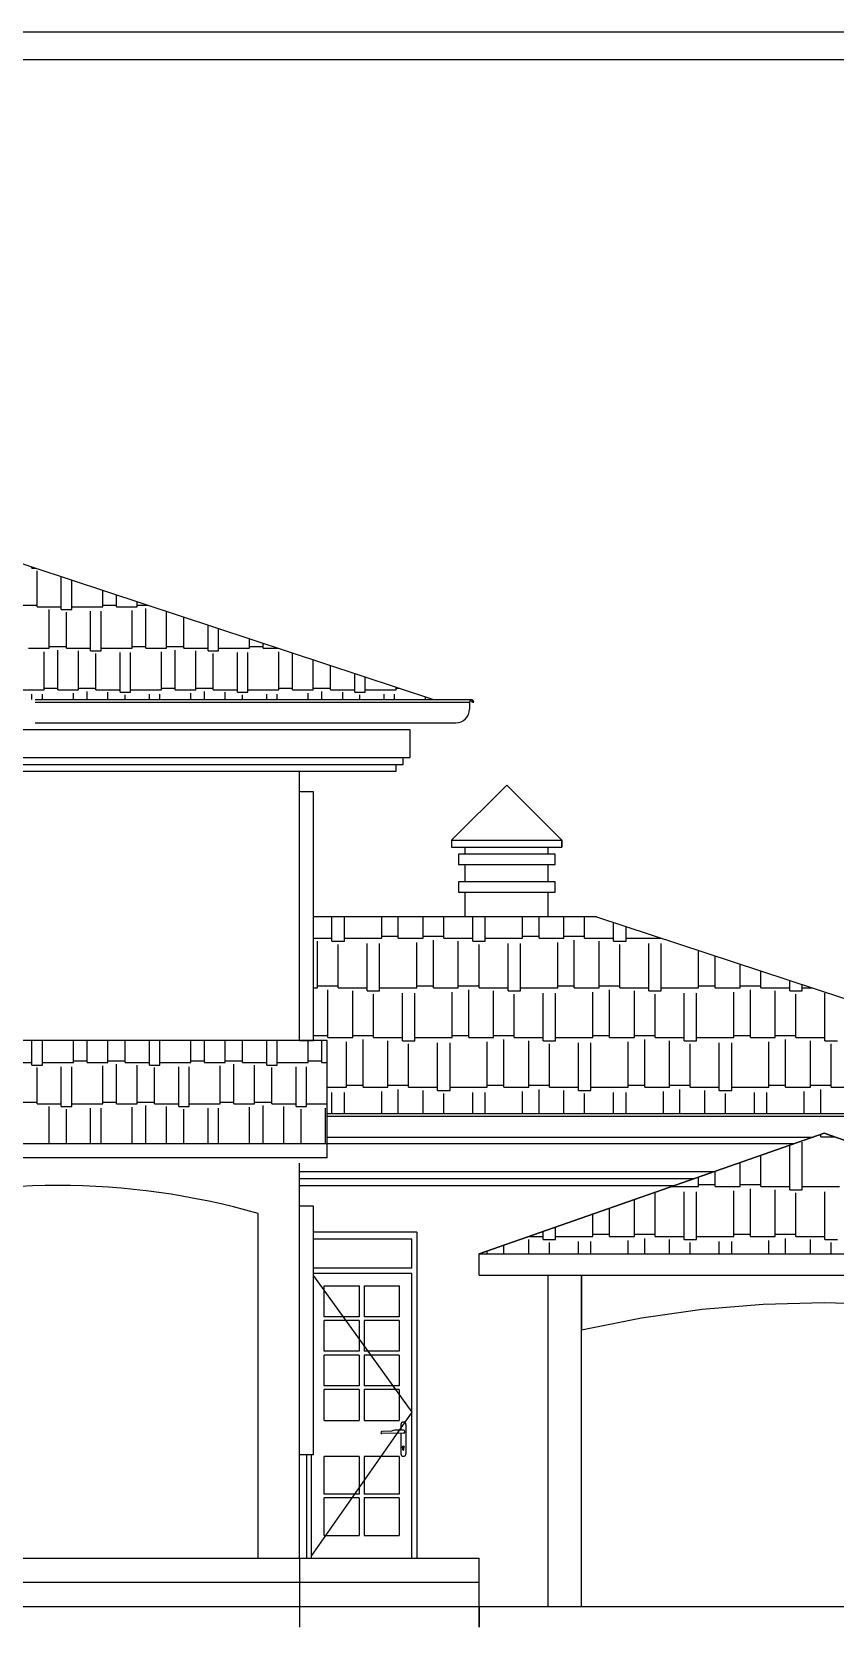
# Model space of a CAD drawing. Extents: x 3907.4 to 3911.57, y -3054.42 to -3053.7.
# Drawn here: x 3910.1245 to 3910.2409, y -3053.9306 to -3053.6995 of the extents above; entities that cross this region are included whole.
import ezdxf

# ---------------------------------------------------------------- set-up
doc = ezdxf.new("R2010")
doc.units = 0
doc.header["$LTSCALE"] = 2
doc.header["$MEASUREMENT"] = 0
doc.linetypes.add('ACAD_ISO07W100', pattern=[3.5, 0.5, -3])
for name, color, linetype in [('DOĞRAMA', 2, 'CONTINUOUS'), ('DUVAR', 7, 'CONTINUOUS'), ('KİREMİT', 9, 'CONTINUOUS'), ('TEXT', 11, 'CONTINUOUS')]:
    doc.layers.add(name, color=color, linetype=linetype)
doc.layers.add('Standard', color=7, linetype='CONTINUOUS', lineweight=25)

msp = doc.modelspace()

# ---------------------------------------------------------------- linework, layer by layer
at = {"layer": 'DOĞRAMA'}
for p, q in [((3910.180282911389, -3053.873411044727), (3910.16528291139, -3053.873411044727)), ((3910.179548217512, -3053.874411044726), (3910.16528291139, -3053.874411044726)), ((3910.179548217512, -3053.878611044727), (3910.179548217512, -3053.874411044726)), ((3910.180282911389, -3053.873411044727), (3910.180282911389, -3053.920611044727)), ((3910.179548217512, -3053.878611044727), (3910.16528291139, -3053.878611044727)), ((3910.16528291139, -3053.879345738604), (3910.179548217512, -3053.879345738604)), ((3910.179548217512, -3053.920582473298), (3910.179548217512, -3053.879345738604)), ((3910.166854339961, -3053.885639616155), (3910.166854339961, -3053.881182473298)), ((3910.166854339961, -3053.881182473298), (3910.171915564451, -3053.881182473298)), ((3910.171915564451, -3053.881182473298), (3910.171915564451, -3053.885639616155)), ((3910.172650258328, -3053.881182473298), (3910.177711482818, -3053.881182473298)), ((3910.172650258328, -3053.881182473298), (3910.172650258328, -3053.885639616155)), ((3910.177711482818, -3053.881182473298), (3910.177711482818, -3053.885639616155)), ((3910.171915564451, -3053.885639616155), (3910.166854339961, -3053.885639616155)), ((3910.166854339961, -3053.89064777942), (3910.166854339961, -3053.886190636563)), ((3910.171915564451, -3053.886190636563), (3910.166854339961, -3053.886190636563)), ((3910.171915564451, -3053.886190636563), (3910.171915564451, -3053.89064777942)), ((3910.177711482818, -3053.885639616155), (3910.172650258328, -3053.885639616155)), ((3910.172650258328, -3053.886190636563), (3910.172650258328, -3053.89064777942)), ((3910.177711482818, -3053.886190636563), (3910.172650258328, -3053.886190636563)), ((3910.177711482818, -3053.886190636563), (3910.177711482818, -3053.89064777942)), ((3910.171915564451, -3053.89064777942), (3910.166854339961, -3053.89064777942)), ((3910.177711482818, -3053.89064777942), (3910.172650258328, -3053.89064777942)), ((3910.166854339961, -3053.895655942686), (3910.166854339961, -3053.891198799829)), ((3910.171915564451, -3053.891198799829), (3910.166854339961, -3053.891198799829)), ((3910.171915564451, -3053.891198799829), (3910.171915564451, -3053.895655942686)), ((3910.172650258328, -3053.891198799829), (3910.172650258328, -3053.895655942686)), ((3910.177711482818, -3053.891198799829), (3910.172650258328, -3053.891198799829)), ((3910.177711482818, -3053.891198799829), (3910.177711482818, -3053.895655942686)), ((3910.171915564451, -3053.895655942686), (3910.166854339961, -3053.895655942686)), ((3910.177711482818, -3053.895655942686), (3910.172650258328, -3053.895655942686)), ((3910.166854339961, -3053.900664105951), (3910.166854339961, -3053.896206963094)), ((3910.171915564451, -3053.896206963094), (3910.166854339961, -3053.896206963094)), ((3910.171915564451, -3053.896206963094), (3910.171915564451, -3053.900664105951)), ((3910.172650258328, -3053.896206963094), (3910.172650258328, -3053.900664105951)), ((3910.177711482818, -3053.896206963094), (3910.172650258328, -3053.896206963094)), ((3910.177711482818, -3053.896206963094), (3910.177711482818, -3053.900664105951)), ((3910.166854339961, -3053.900664105951), (3910.171915564451, -3053.900664105951)), ((3910.172650258328, -3053.900664105951), (3910.177711482818, -3053.900664105951)), ((3910.164282911389, -3053.905611044727), (3910.164282911389, -3053.920611044727)), ((3910.165017605267, -3053.920582473298), (3910.165017605267, -3053.905611044727)), ((3910.166854339961, -3053.911345738604), (3910.166854339961, -3053.905888595747)), ((3910.171915564451, -3053.905888595747), (3910.166854339961, -3053.905888595747)), ((3910.171915564451, -3053.905888595747), (3910.171915564451, -3053.911345738604)), ((3910.172650258328, -3053.905888595747), (3910.172650258328, -3053.911345738604)), ((3910.177711482818, -3053.905888595747), (3910.172650258328, -3053.905888595747)), ((3910.177711482818, -3053.905888595747), (3910.177711482818, -3053.911345738604)), ((3910.171915564451, -3053.911345738604), (3910.166854339961, -3053.911345738604)), ((3910.177711482818, -3053.911345738604), (3910.172650258328, -3053.911345738604)), ((3910.171915564451, -3053.911896759013), (3910.166854339961, -3053.911896759013)), ((3910.166854339961, -3053.917353901869), (3910.166854339961, -3053.911896759013)), ((3910.171915564451, -3053.911896759013), (3910.171915564451, -3053.917353901869)), ((3910.172650258328, -3053.911896759013), (3910.172650258328, -3053.917353901869)), ((3910.177711482818, -3053.911896759013), (3910.172650258328, -3053.911896759013)), ((3910.177711482818, -3053.911896759013), (3910.177711482818, -3053.917353901869)), ((3910.166854339961, -3053.917353901869), (3910.171915564451, -3053.917353901869)), ((3910.172650258328, -3053.917353901869), (3910.177711482818, -3053.917353901869))]:
    msp.add_line(p, q, dxfattribs=at)
at = {"layer": 'DOĞRAMA', "color": 9, "linetype": 'ACAD_ISO07W100'}
for p, q in [((3910.16528291139, -3053.879712732986), (3910.179548217512, -3053.899445738604)), ((3910.179548217512, -3053.899445738604), (3910.165017605267, -3053.920215126359))]:
    msp.add_line(p, q, dxfattribs=at)
at = {"layer": 'DOĞRAMA', "color": 6}
for p, q in [((3910.176587434407, -3053.902222241518), (3910.17520874657, -3053.902290592352)), ((3910.178319341307, -3053.902506673667), (3910.175222858717, -3053.902575244977)), ((3910.17703180557, -3053.902085544818), (3910.176587434407, -3053.902222241518)), ((3910.178319341307, -3053.902085544818), (3910.17703180557, -3053.902085544818)), ((3910.177949259229, -3053.901264105951), (3910.177949259229, -3053.902085544818)), ((3910.177949259229, -3053.902514869099), (3910.177949259229, -3053.905488595747)), ((3910.178683953106, -3053.901264105951), (3910.178683953106, -3053.905488595747)), ((3910.178251041062, -3053.904946959597), (3910.178251041062, -3053.904635216086)), ((3910.17836993538, -3053.904946959597), (3910.17836993538, -3053.904635216086))]:
    msp.add_line(p, q, dxfattribs=at)
for centre, radius, start, end in [((3910.175215802643, -3053.902432918665), 0.0001425011135468078, 92.838213592249, 272.838213592249), ((3910.178316606167, -3053.901264105951), 0.0003673469387755102, 0, 180), ((3910.178319341307, -3053.902296109242), 0.0002105644242558495, 270, 90), ((3910.178310488221, -3053.904548963692), 0.0001640067360821173, 291.2518289095004, 248.7481710904996), ((3910.178310488221, -3053.904548963692), 0.0001047541889536859, 304.5755162839924, 235.4244837160076), ((3910.178316606167, -3053.905488595747), 0.0003673469387755102, 180, 0), ((3910.178310488221, -3053.904946959597), 5.944715892967307e-05, 180, 0)]:
    msp.add_arc(centre, radius, start, end, dxfattribs=at)
at = {"layer": 'DUVAR', "color": 7}
for p, q in [((3910.101282911389, -3053.769338408872), (3910.182697545086, -3053.796205237992)), ((3910.206282911389, -3053.827688408872), (3910.16528291139, -3053.827688408872)), ((3910.206282911389, -3053.827688408872), (3910.292697545086, -3053.856205237992)), ((3910.16728291139, -3053.845611044726), (3910.099282911389, -3053.845611044726)), ((3910.16728291139, -3053.860611044727), (3910.16728291139, -3053.845611044726)), ((3910.16728291139, -3053.860611044727), (3910.099282911389, -3053.860611044727)), ((3910.16728291139, -3053.862611044727), (3910.16728291139, -3053.860611044727)), ((3910.16728291139, -3053.862611044727), (3910.099282911389, -3053.862611044727))]:
    msp.add_line(p, q, dxfattribs=at)
at = {"layer": 'DUVAR', "color": 4}
for p, q in [((3910.17928291139, -3053.800611044727), (3910.115845219848, -3053.800611044727)), ((3910.17928291139, -3053.804611044727), (3910.17928291139, -3053.800611044727)), ((3910.178282911389, -3053.805611044726), (3910.178282911389, -3053.804611044727)), ((3910.178282911389, -3053.804611044727), (3910.17928291139, -3053.804611044727)), ((3910.113526577521, -3053.806611044727), (3910.177282911389, -3053.806611044727)), ((3910.16328291139, -3053.845611044726), (3910.16328291139, -3053.806611044727)), ((3910.177282911389, -3053.806611044727), (3910.177282911389, -3053.805611044726)), ((3910.177282911389, -3053.805611044726), (3910.178282911389, -3053.805611044726)), ((3910.16328291139, -3053.920611044727), (3910.16328291139, -3053.863411044726)), ((3910.157282911389, -3053.920611044727), (3910.157282911389, -3053.870691868465)), ((3909.95328291139, -3053.924111044726), (3910.16328291139, -3053.924111044726))]:
    msp.add_line(p, q, dxfattribs=at)
at = {"layer": 'DUVAR', "color": 3}
for p, q in [((3910.115845219848, -3053.804611044727), (3910.178282911389, -3053.804611044727)), ((3910.114486016718, -3053.805611044726), (3910.177282911389, -3053.805611044726)), ((3910.23928291139, -3053.859051563722), (3910.189282911389, -3053.876551563721)), ((3910.189282911389, -3053.876551563721), (3910.23928291139, -3053.859051563722)), ((3910.289282911389, -3053.876551563721), (3910.23928291139, -3053.859051563722)), ((3910.23928291139, -3053.859051563722), (3910.289282911389, -3053.876551563721)), ((3910.189282911389, -3053.879611044727), (3910.189282911389, -3053.876551563721)), ((3910.189282911389, -3053.876551563721), (3910.289282911389, -3053.876551563721)), ((3910.189282911389, -3053.879611044727), (3910.289282911389, -3053.879611044727)), ((3910.16328291139, -3053.920611044727), (3910.189282911389, -3053.920611044727)), ((3910.189282911389, -3053.930611044726), (3910.189282911389, -3053.920611044727)), ((3910.16328291139, -3053.924111044726), (3910.189282911389, -3053.924111044726)), ((3910.16328291139, -3053.927611044727), (3910.189282911389, -3053.927611044727))]:
    msp.add_line(p, q, dxfattribs=at)
at = {"layer": 'DUVAR', "color": 2, "linetype": 'ByBlock'}
for p, q in [((3910.18528291139, -3053.816611044726), (3910.193282911389, -3053.808611044727)), ((3910.193282911389, -3053.808611044727), (3910.18528291139, -3053.816611044726)), ((3910.193282911389, -3053.808611044727), (3910.20128291139, -3053.816611044726)), ((3910.20128291139, -3053.816611044726), (3910.193282911389, -3053.808611044727)), ((3910.18528291139, -3053.816611044726), (3910.18528291139, -3053.817611044727)), ((3910.18528291139, -3053.816611044726), (3910.18528291139, -3053.817611044727)), ((3910.20128291139, -3053.816611044726), (3910.20128291139, -3053.817611044727)), ((3910.20128291139, -3053.817611044727), (3910.20128291139, -3053.816611044726)), ((3910.18528291139, -3053.817611044727), (3910.20128291139, -3053.817611044727)), ((3910.18728291139, -3053.818611044727), (3910.18728291139, -3053.817611044727)), ((3910.19928291139, -3053.818611044727), (3910.19928291139, -3053.817611044727)), ((3910.18728291139, -3053.822611044727), (3910.18728291139, -3053.820111044727)), ((3910.19928291139, -3053.822611044727), (3910.19928291139, -3053.820111044727)), ((3910.18728291139, -3053.827688408872), (3910.18728291139, -3053.824111044727)), ((3910.19928291139, -3053.827688408872), (3910.19928291139, -3053.824111044727))]:
    msp.add_line(p, q, dxfattribs=at)
at = {"layer": 'DUVAR', "color": 11, "linetype": 'ByBlock'}
for p, q in [((3910.234827251375, -3053.860611044727), (3910.16728291139, -3053.860611044727)), ((3910.16328291139, -3053.866611044727), (3910.217684394232, -3053.866611044727)), ((3910.19928291139, -3053.927611044727), (3910.19928291139, -3053.879611044727)), ((3910.204114911389, -3053.879611044727), (3910.204114911389, -3053.887611044726)), ((3910.204114911389, -3053.927611044727), (3910.204114911389, -3053.879611044727)), ((3910.230426847999, -3053.883861952768), (3910.221596454587, -3053.884613949617)), ((3910.23928291139, -3053.883611044727), (3910.230426847999, -3053.883861952768)), ((3910.24813897478, -3053.883861952769), (3910.23928291139, -3053.883611044727)), ((3910.212817326725, -3053.885864855552), (3910.204114911389, -3053.887611044726)), ((3910.221596454587, -3053.884613949617), (3910.212817326725, -3053.885864855552))]:
    msp.add_line(p, q, dxfattribs=at)
at = {"layer": 'DUVAR', "color": 2}
for p, q in [((3910.16328291139, -3053.864611044727), (3910.223398679947, -3053.864611044727)), ((3910.16328291139, -3053.865611044726), (3910.22054153709, -3053.865611044726))]:
    msp.add_line(p, q, dxfattribs=at)
at = {"layer": 'DUVAR', "color": 5}
for p, q in [((3909.95328291139, -3053.920611044727), (3910.16328291139, -3053.920611044727)), ((3910.16328291139, -3053.920611044727), (3910.16328291139, -3053.927611044727)), ((3909.95328291139, -3053.927611044727), (3910.16328291139, -3053.927611044727)), ((3910.16328291139, -3053.927611044727), (3910.16328291139, -3053.930611044726))]:
    msp.add_line(p, q, dxfattribs=at)
at = {"layer": 'DUVAR', "color": 11}
for q in [(3910.289282911389, -3053.927611044727), (3910.189282911389, -3053.930611044726)]:
    msp.add_line((3910.189282911389, -3053.927611044727), q, dxfattribs=at)
at = {"layer": 'DUVAR', "color": 4}
msp.add_arc((3910.128282911389, -3053.97169437806), 0.1050833333333159, 73.98008531509784, 106.0199146849022, dxfattribs=at)
at = {"layer": 'KİREMİT', "color": 6}
for p, q in [((3910.124528388502, -3053.777170062008), (3910.124528388502, -3053.777009416319)), ((3910.124528388502, -3053.777170062008), (3910.125015193621, -3053.777170062008)), ((3910.125278388502, -3053.782795062009), (3910.125278388502, -3053.777545062008)), ((3910.128778388502, -3053.783170062008), (3910.128778388502, -3053.778411916319)), ((3910.130278388502, -3053.783170062008), (3910.130278388502, -3053.778906916319)), ((3910.134778388502, -3053.782795062009), (3910.134778388502, -3053.780391916319)), ((3910.136778388502, -3053.782795062009), (3910.136778388502, -3053.781051916319)), ((3910.139778388502, -3053.782795062009), (3910.139778388502, -3053.782041916319)), ((3910.122778388502, -3053.782545062008), (3910.125278388502, -3053.782545062008)), ((3910.125278388502, -3053.782795062009), (3910.128778388502, -3053.782795062009)), ((3910.127028388502, -3053.788795062008), (3910.127028388502, -3053.783170062008)), ((3910.128778388502, -3053.783170062008), (3910.130278388502, -3053.783170062008)), ((3910.129528388502, -3053.788795062008), (3910.129528388502, -3053.783545062008)), ((3910.130278388502, -3053.782795062009), (3910.134778388502, -3053.782795062009)), ((3910.133028388502, -3053.789170062008), (3910.133028388502, -3053.783420062008)), ((3910.134528388502, -3053.789170062008), (3910.134528388502, -3053.783420062008)), ((3910.134778388502, -3053.782545062008), (3910.136778388502, -3053.782545062008)), ((3910.136778388502, -3053.782795062009), (3910.139778388502, -3053.782795062009)), ((3910.139028388502, -3053.788795062008), (3910.139028388502, -3053.783295062008)), ((3910.139778388502, -3053.782545062008), (3910.141303072408, -3053.782545062008)), ((3910.141028388502, -3053.788795062008), (3910.141028388502, -3053.783045062008)), ((3910.144028388502, -3053.788795062008), (3910.144028388502, -3053.783444416319)), ((3910.146528388502, -3053.788795062008), (3910.146528388502, -3053.784269416319)), ((3910.150028388502, -3053.789170062008), (3910.150028388502, -3053.785424416319)), ((3910.151528388502, -3053.789170062008), (3910.151528388502, -3053.785919416319)), ((3910.124028388502, -3053.788795062008), (3910.127028388502, -3053.788795062008)), ((3910.126278388502, -3053.794795062008), (3910.126278388502, -3053.789295062008)), ((3910.127028388502, -3053.788545062008), (3910.129528388502, -3053.788545062008)), ((3910.128278388502, -3053.794795062008), (3910.128278388502, -3053.789045062008)), ((3910.129528388502, -3053.788795062008), (3910.133028388502, -3053.788795062008)), ((3910.131278388502, -3053.794795062008), (3910.131278388502, -3053.789170062008)), ((3910.133028388502, -3053.789170062008), (3910.134528388502, -3053.789170062008)), ((3910.134528388502, -3053.788795062008), (3910.139028388502, -3053.788795062008)), ((3910.139028388502, -3053.788545062008), (3910.141028388502, -3053.788545062008)), ((3910.141028388502, -3053.788795062008), (3910.144028388502, -3053.788795062008)), ((3910.143278388502, -3053.794795062008), (3910.143278388502, -3053.789295062008)), ((3910.144028388502, -3053.788545062008), (3910.146528388502, -3053.788545062008)), ((3910.145278388502, -3053.794795062008), (3910.145278388502, -3053.789045062008)), ((3910.146528388502, -3053.788795062008), (3910.150028388502, -3053.788795062008)), ((3910.148278388502, -3053.794795062008), (3910.148278388502, -3053.789170062008)), ((3910.150028388502, -3053.789170062008), (3910.151528388502, -3053.789170062008)), ((3910.151528388502, -3053.788795062008), (3910.156028388502, -3053.788795062008)), ((3910.156028388502, -3053.788795062008), (3910.156028388502, -3053.787404416319)), ((3910.156028388502, -3053.788545062008), (3910.158028388502, -3053.788545062008)), ((3910.158028388502, -3053.788795062008), (3910.158028388502, -3053.788064416319)), ((3910.158028388502, -3053.788795062008), (3910.160242466347, -3053.788795062008)), ((3910.160278388502, -3053.794795062008), (3910.160278388502, -3053.789295062008)), ((3910.133778388502, -3053.794795062008), (3910.133778388502, -3053.789545062009)), ((3910.137278388502, -3053.795170062008), (3910.137278388502, -3053.789420062009)), ((3910.138778388502, -3053.795170062008), (3910.138778388502, -3053.789420062009)), ((3910.150778388502, -3053.794795062008), (3910.150778388502, -3053.789545062009)), ((3910.154278388502, -3053.795170062008), (3910.154278388502, -3053.789420062009)), ((3910.155778388502, -3053.795170062008), (3910.155778388502, -3053.789420062009)), ((3910.162278388502, -3053.794795062008), (3910.162278388502, -3053.789466916319)), ((3910.165278388502, -3053.794795062008), (3910.165278388502, -3053.790456916319)), ((3910.167778388502, -3053.794795062008), (3910.167778388502, -3053.791281916319)), ((3910.171278388502, -3053.795170062008), (3910.171278388502, -3053.792436916319)), ((3910.172778388502, -3053.795170062008), (3910.172778388502, -3053.79293191632)), ((3910.121778388502, -3053.794795062008), (3910.126278388502, -3053.794795062008)), ((3910.124528388502, -3053.796205237992), (3910.124528388502, -3053.795420062008)), ((3910.126028388502, -3053.796205237992), (3910.126028388502, -3053.795420062008)), ((3910.126278388502, -3053.794545062008), (3910.128278388502, -3053.794545062008)), ((3910.128278388502, -3053.794795062008), (3910.131278388502, -3053.794795062008)), ((3910.130528388502, -3053.796205237992), (3910.130528388502, -3053.795295062008)), ((3910.131278388502, -3053.794545062008), (3910.133778388502, -3053.794545062008)), ((3910.132528388502, -3053.796205237992), (3910.132528388502, -3053.795045062008)), ((3910.133778388502, -3053.794795062008), (3910.137278388502, -3053.794795062008)), ((3910.135528388502, -3053.796205237992), (3910.135528388502, -3053.795170062008)), ((3910.137278388502, -3053.795170062008), (3910.138778388502, -3053.795170062008)), ((3910.138028388502, -3053.796205237992), (3910.138028388502, -3053.795545062008)), ((3910.138778388502, -3053.794795062008), (3910.143278388502, -3053.794795062008)), ((3910.141528388502, -3053.796205237992), (3910.141528388502, -3053.795420062008)), ((3910.143028388502, -3053.796205237992), (3910.143028388502, -3053.795420062008)), ((3910.143278388502, -3053.794545062008), (3910.145278388502, -3053.794545062008)), ((3910.145278388502, -3053.794795062008), (3910.148278388502, -3053.794795062008)), ((3910.147528388502, -3053.796205237992), (3910.147528388502, -3053.795295062008)), ((3910.148278388502, -3053.794545062008), (3910.150778388502, -3053.794545062008)), ((3910.149528388502, -3053.796205237992), (3910.149528388502, -3053.795045062008)), ((3910.150778388502, -3053.794795062008), (3910.154278388502, -3053.794795062008)), ((3910.152528388502, -3053.796205237992), (3910.152528388502, -3053.795170062008)), ((3910.154278388502, -3053.795170062008), (3910.155778388502, -3053.795170062008)), ((3910.155028388502, -3053.796205237992), (3910.155028388502, -3053.795545062008)), ((3910.155778388502, -3053.794795062008), (3910.160278388502, -3053.794795062008)), ((3910.158528388502, -3053.796205237992), (3910.158528388502, -3053.795420062008)), ((3910.160028388502, -3053.796205237992), (3910.160028388502, -3053.795420062008)), ((3910.160278388502, -3053.794545062008), (3910.162278388502, -3053.794545062008)), ((3910.162278388502, -3053.794795062008), (3910.165278388502, -3053.794795062008)), ((3910.164528388502, -3053.796205237992), (3910.164528388502, -3053.795295062008)), ((3910.165278388502, -3053.794545062008), (3910.167778388502, -3053.794545062008)), ((3910.166528388502, -3053.796205237992), (3910.166528388502, -3053.795045062008)), ((3910.167778388502, -3053.794795062008), (3910.171278388502, -3053.794795062008)), ((3910.169528388502, -3053.796205237992), (3910.169528388502, -3053.795170062008)), ((3910.171278388502, -3053.795170062008), (3910.172778388502, -3053.795170062008)), ((3910.172028388502, -3053.796205237992), (3910.172028388502, -3053.795545062008)), ((3910.172778388502, -3053.794795062008), (3910.177278388502, -3053.794795062008)), ((3910.175528388502, -3053.796205237992), (3910.175528388502, -3053.795420062008)), ((3910.177028388502, -3053.796205237992), (3910.177028388502, -3053.795420062008)), ((3910.177278388502, -3053.794795062008), (3910.177278388502, -3053.794416916319)), ((3910.177278388502, -3053.794545062008), (3910.177666708772, -3053.794545062008)), ((3910.181528388502, -3053.796205237992), (3910.181528388502, -3053.795819416319)), ((3910.124528388502, -3053.849170062008), (3910.124528388502, -3053.845611044726)), ((3910.126028388502, -3053.849170062008), (3910.126028388502, -3053.845611044726)), ((3910.130528388502, -3053.848795062008), (3910.130528388502, -3053.845611044726)), ((3910.132528388502, -3053.848795062008), (3910.132528388502, -3053.845611044726)), ((3910.135528388502, -3053.848795062008), (3910.135528388502, -3053.845611044726)), ((3910.138028388502, -3053.848795062008), (3910.138028388502, -3053.845611044726)), ((3910.141528388502, -3053.849170062008), (3910.141528388502, -3053.845611044726)), ((3910.143028388502, -3053.849170062008), (3910.143028388502, -3053.845611044726)), ((3910.147528388502, -3053.848795062008), (3910.147528388502, -3053.845611044726)), ((3910.149528388502, -3053.848795062008), (3910.149528388502, -3053.845611044726)), ((3910.152528388502, -3053.848795062008), (3910.152528388502, -3053.845611044726)), ((3910.155028388502, -3053.848795062008), (3910.155028388502, -3053.845611044726)), ((3910.158528388502, -3053.849170062008), (3910.158528388502, -3053.845611044726)), ((3910.160028388502, -3053.849170062008), (3910.160028388502, -3053.845611044726)), ((3910.164528388502, -3053.848795062008), (3910.164528388502, -3053.845611044726)), ((3910.166528388502, -3053.848795062008), (3910.166528388502, -3053.845611044726)), ((3910.121028388502, -3053.848795062008), (3910.124528388502, -3053.848795062008)), ((3910.124528388502, -3053.849170062008), (3910.126028388502, -3053.849170062008)), ((3910.126028388502, -3053.848795062008), (3910.130528388502, -3053.848795062008)), ((3910.128778388502, -3053.855170062008), (3910.128778388502, -3053.849420062008)), ((3910.130278388502, -3053.855170062008), (3910.130278388502, -3053.849420062008)), ((3910.130528388502, -3053.848545062008), (3910.132528388502, -3053.848545062008)), ((3910.132528388502, -3053.848795062008), (3910.135528388502, -3053.848795062008)), ((3910.134778388502, -3053.854795062008), (3910.134778388502, -3053.849295062008)), ((3910.135528388502, -3053.848545062008), (3910.138028388502, -3053.848545062008)), ((3910.136778388502, -3053.854795062008), (3910.136778388502, -3053.849045062008)), ((3910.138028388502, -3053.848795062008), (3910.141528388502, -3053.848795062008)), ((3910.139778388502, -3053.854795062008), (3910.139778388502, -3053.849170062008)), ((3910.141528388502, -3053.849170062008), (3910.143028388502, -3053.849170062008)), ((3910.143028388502, -3053.848795062008), (3910.147528388502, -3053.848795062008)), ((3910.145778388502, -3053.855170062008), (3910.145778388502, -3053.849420062008)), ((3910.147278388502, -3053.855170062008), (3910.147278388502, -3053.849420062008)), ((3910.147528388502, -3053.848545062008), (3910.149528388502, -3053.848545062008)), ((3910.149528388502, -3053.848795062008), (3910.152528388502, -3053.848795062008)), ((3910.151778388502, -3053.854795062008), (3910.151778388502, -3053.849295062008)), ((3910.152528388502, -3053.848545062008), (3910.155028388502, -3053.848545062008)), ((3910.153778388502, -3053.854795062008), (3910.153778388502, -3053.849045062008)), ((3910.155028388502, -3053.848795062008), (3910.158528388502, -3053.848795062008)), ((3910.156778388502, -3053.854795062008), (3910.156778388502, -3053.849170062008)), ((3910.158528388502, -3053.849170062008), (3910.160028388502, -3053.849170062008)), ((3910.160028388502, -3053.848795062008), (3910.164528388502, -3053.848795062008)), ((3910.162778388502, -3053.855170062008), (3910.162778388502, -3053.849420062008)), ((3910.164278388502, -3053.855170062008), (3910.164278388502, -3053.849420062008)), ((3910.164528388502, -3053.848545062008), (3910.166528388502, -3053.848545062008)), ((3910.166528388502, -3053.848795062008), (3910.16728291139, -3053.848795062008)), ((3910.125278388502, -3053.854795062008), (3910.125278388502, -3053.849545062008)), ((3910.142278388502, -3053.854795062008), (3910.142278388502, -3053.849545062008)), ((3910.159278388502, -3053.854795062008), (3910.159278388502, -3053.849545062008)), ((3910.122778388502, -3053.854545062008), (3910.125278388502, -3053.854545062008)), ((3910.125278388502, -3053.854795062008), (3910.128778388502, -3053.854795062008)), ((3910.127028388502, -3053.860611044727), (3910.127028388502, -3053.855170062008)), ((3910.128778388502, -3053.855170062008), (3910.130278388502, -3053.855170062008)), ((3910.129528388502, -3053.860611044727), (3910.129528388502, -3053.855545062008)), ((3910.130278388502, -3053.854795062008), (3910.134778388502, -3053.854795062008)), ((3910.133028388502, -3053.860611044727), (3910.133028388502, -3053.855420062008)), ((3910.134528388502, -3053.860611044727), (3910.134528388502, -3053.855420062008)), ((3910.134778388502, -3053.854545062008), (3910.136778388502, -3053.854545062008)), ((3910.136778388502, -3053.854795062008), (3910.139778388502, -3053.854795062008)), ((3910.139028388502, -3053.860611044727), (3910.139028388502, -3053.855295062008)), ((3910.139778388502, -3053.854545062008), (3910.142278388502, -3053.854545062008)), ((3910.141028388502, -3053.860611044727), (3910.141028388502, -3053.855045062008)), ((3910.142278388502, -3053.854795062008), (3910.145778388502, -3053.854795062008)), ((3910.144028388502, -3053.860611044727), (3910.144028388502, -3053.855170062008)), ((3910.145778388502, -3053.855170062008), (3910.147278388502, -3053.855170062008)), ((3910.146528388502, -3053.860611044727), (3910.146528388502, -3053.855545062008)), ((3910.147278388502, -3053.854795062008), (3910.151778388502, -3053.854795062008)), ((3910.150028388502, -3053.860611044727), (3910.150028388502, -3053.855420062008)), ((3910.151528388502, -3053.860611044727), (3910.151528388502, -3053.855420062008)), ((3910.151778388502, -3053.854545062008), (3910.153778388502, -3053.854545062008)), ((3910.153778388502, -3053.854795062008), (3910.156778388502, -3053.854795062008)), ((3910.156028388502, -3053.860611044727), (3910.156028388502, -3053.855295062008)), ((3910.156778388502, -3053.854545062008), (3910.159278388502, -3053.854545062008)), ((3910.158028388502, -3053.860611044727), (3910.158028388502, -3053.855045062008)), ((3910.159278388502, -3053.854795062008), (3910.162778388502, -3053.854795062008)), ((3910.161028388502, -3053.860611044727), (3910.161028388502, -3053.855170062008)), ((3910.162778388502, -3053.855170062008), (3910.164278388502, -3053.855170062008)), ((3910.163528388502, -3053.860611044727), (3910.163528388502, -3053.855545062008)), ((3910.164278388502, -3053.854795062008), (3910.16728291139, -3053.854795062008)), ((3910.167028388502, -3053.860611044727), (3910.167028388502, -3053.855420062008)), ((3910.127028388502, -3053.860545062008), (3910.129528388502, -3053.860545062008)), ((3910.139028388502, -3053.860545062008), (3910.141028388502, -3053.860545062008)), ((3910.144028388502, -3053.860545062008), (3910.146528388502, -3053.860545062008)), ((3910.156028388502, -3053.860545062008), (3910.158028388502, -3053.860545062008)), ((3910.161028388502, -3053.860545062008), (3910.163528388502, -3053.860545062008)), ((3910.234278388502, -3053.867245062008), (3910.234278388502, -3053.860803146732)), ((3910.236078388502, -3053.867245062008), (3910.236078388502, -3053.860345062008)), ((3910.238587201999, -3053.859295062008), (3910.238778388502, -3053.859295062008)), ((3910.238778388502, -3053.859595062008), (3910.238778388502, -3053.859228146732)), ((3910.238778388502, -3053.859595062008), (3910.240835763637, -3053.859595062008)), ((3910.230078388502, -3053.866795062008), (3910.230078388502, -3053.862273146732)), ((3910.221078388502, -3053.866795062008), (3910.221078388502, -3053.865423146732)), ((3910.223478388502, -3053.866795062008), (3910.223478388502, -3053.864583146732)), ((3910.227078388502, -3053.866795062008), (3910.227078388502, -3053.863323146732)), ((3910.214778388502, -3053.873995062008), (3910.214778388502, -3053.867695062008)), ((3910.21715863057, -3053.866795062008), (3910.221078388502, -3053.866795062008)), ((3910.218978388502, -3053.874445062008), (3910.218978388502, -3053.867545062009)), ((3910.220778388502, -3053.874445062008), (3910.220778388502, -3053.867545062009)), ((3910.221078388502, -3053.866495062008), (3910.223478388502, -3053.866495062008)), ((3910.223478388502, -3053.866795062008), (3910.227078388502, -3053.866795062008)), ((3910.226178388502, -3053.873995062008), (3910.226178388502, -3053.867395062008)), ((3910.227078388502, -3053.866495062008), (3910.230078388502, -3053.866495062008)), ((3910.228578388502, -3053.873995062008), (3910.228578388502, -3053.867095062009)), ((3910.230078388502, -3053.866795062008), (3910.234278388502, -3053.866795062008)), ((3910.232178388502, -3053.873995062008), (3910.232178388502, -3053.867245062008)), ((3910.234278388502, -3053.867245062008), (3910.236078388502, -3053.867245062008)), ((3910.235178388502, -3053.873995062008), (3910.235178388502, -3053.867695062008)), ((3910.236078388502, -3053.866795062008), (3910.241478388502, -3053.866795062008)), ((3910.239378388502, -3053.874445062008), (3910.239378388502, -3053.867545062009)), ((3910.208178388502, -3053.873995062008), (3910.208178388502, -3053.869938146732)), ((3910.211778388502, -3053.873995062008), (3910.211778388502, -3053.868678146732)), ((3910.205778388502, -3053.873995062008), (3910.205778388502, -3053.870778146732)), ((3910.196478388502, -3053.876551563721), (3910.196478388502, -3053.874445062008)), ((3910.196587201999, -3053.873995062008), (3910.198578388502, -3053.873995062008)), ((3910.198578388502, -3053.874445062008), (3910.198578388502, -3053.873298146732)), ((3910.198578388502, -3053.874445062008), (3910.200378388502, -3053.874445062008)), ((3910.200378388502, -3053.874445062008), (3910.200378388502, -3053.872668146732)), ((3910.200378388502, -3053.873995062008), (3910.205778388502, -3053.873995062008)), ((3910.203678388502, -3053.876551563721), (3910.203678388502, -3053.874745062009)), ((3910.205478388502, -3053.876551563721), (3910.205478388502, -3053.874745062009)), ((3910.205778388502, -3053.873695062008), (3910.208178388502, -3053.873695062008)), ((3910.208178388502, -3053.873995062008), (3910.211778388502, -3053.873995062008)), ((3910.210878388502, -3053.876551563721), (3910.210878388502, -3053.874595062008)), ((3910.211778388502, -3053.873695062008), (3910.214778388502, -3053.873695062008)), ((3910.213278388502, -3053.876551563721), (3910.213278388502, -3053.874295062009)), ((3910.214778388502, -3053.873995062008), (3910.218978388502, -3053.873995062008)), ((3910.216878388502, -3053.876551563721), (3910.216878388502, -3053.874445062008)), ((3910.218978388502, -3053.874445062008), (3910.220778388502, -3053.874445062008)), ((3910.220778388502, -3053.873995062008), (3910.226178388502, -3053.873995062008)), ((3910.224078388502, -3053.876551563721), (3910.224078388502, -3053.874745062009)), ((3910.225878388502, -3053.876551563721), (3910.225878388502, -3053.874745062009)), ((3910.226178388502, -3053.873695062008), (3910.228578388502, -3053.873695062008)), ((3910.228578388502, -3053.873995062008), (3910.232178388502, -3053.873995062008)), ((3910.231278388502, -3053.876551563721), (3910.231278388502, -3053.874595062008)), ((3910.232178388502, -3053.873695062008), (3910.235178388502, -3053.873695062008)), ((3910.233678388502, -3053.876551563721), (3910.233678388502, -3053.874295062009)), ((3910.235178388502, -3053.873995062008), (3910.239378388502, -3053.873995062008)), ((3910.237278388502, -3053.876551563721), (3910.237278388502, -3053.874445062008)), ((3910.239378388502, -3053.874445062008), (3910.241178388502, -3053.874445062008)), ((3910.190478388502, -3053.876551563721), (3910.190478388502, -3053.876133146732)), ((3910.192878388502, -3053.876551563721), (3910.192878388502, -3053.875293146732)), ((3910.199478388502, -3053.876551563721), (3910.199478388502, -3053.874895062008)), ((3910.219878388502, -3053.876551563721), (3910.219878388502, -3053.874895062008)), ((3910.240278388502, -3053.876551563721), (3910.240278388502, -3053.874895062008))]:
    msp.add_line(p, q, dxfattribs=at)
at = {"layer": 'KİREMİT'}
for p, q in [((3910.124992470483, -3053.796205237992), (3910.188109666298, -3053.796205237992)), ((3910.124992470483, -3053.796605237992), (3910.187909666298, -3053.796605237992)), ((3910.187909666298, -3053.796605237992), (3910.187909666298, -3053.797605237992)), ((3910.188309666298, -3053.796605237992), (3910.188509666298, -3053.796605237992)), ((3910.124992470483, -3053.799605237992), (3910.185909666298, -3053.799605237992)), ((3910.16728291139, -3053.856205237992), (3910.298109666298, -3053.856205237992)), ((3910.16728291139, -3053.856605237992), (3910.297909666298, -3053.856605237992)), ((3910.16728291139, -3053.859605237992), (3910.237700984902, -3053.859605237992))]:
    msp.add_line(p, q, dxfattribs=at)
at = {"layer": 'KİREMİT', "color": 9}
for p, q in [((3910.167978388502, -3053.831245062008), (3910.167978388502, -3053.827688408872)), ((3910.169778388502, -3053.831245062008), (3910.169778388502, -3053.827688408872)), ((3910.175178388502, -3053.830795062008), (3910.175178388502, -3053.827688408872)), ((3910.177578388502, -3053.830795062008), (3910.177578388502, -3053.827688408872)), ((3910.181178388502, -3053.830795062008), (3910.181178388502, -3053.827688408872)), ((3910.184178388502, -3053.830795062008), (3910.184178388502, -3053.827688408872)), ((3910.188378388502, -3053.831245062008), (3910.188378388502, -3053.827688408872)), ((3910.190178388502, -3053.831245062008), (3910.190178388502, -3053.827688408872)), ((3910.195578388502, -3053.830795062008), (3910.195578388502, -3053.827688408872)), ((3910.197978388502, -3053.830795062008), (3910.197978388502, -3053.827688408872)), ((3910.201578388502, -3053.830795062008), (3910.201578388502, -3053.827688408872)), ((3910.204578388502, -3053.830795062008), (3910.204578388502, -3053.827688408872)), ((3910.208778388502, -3053.831245062008), (3910.208778388502, -3053.828511916319)), ((3910.16528291139, -3053.830795062008), (3910.167978388502, -3053.830795062008)), ((3910.169778388502, -3053.830795062008), (3910.175178388502, -3053.830795062008)), ((3910.175178388502, -3053.830495062008), (3910.177578388502, -3053.830495062008)), ((3910.177578388502, -3053.830795062008), (3910.181178388502, -3053.830795062008)), ((3910.181178388502, -3053.830495062008), (3910.184178388502, -3053.830495062008)), ((3910.184178388502, -3053.830795062008), (3910.188378388502, -3053.830795062008)), ((3910.190178388502, -3053.830795062008), (3910.195578388502, -3053.830795062008)), ((3910.195578388502, -3053.830495062008), (3910.197978388502, -3053.830495062008)), ((3910.197978388502, -3053.830795062008), (3910.201578388502, -3053.830795062008)), ((3910.201578388502, -3053.830495062008), (3910.204578388502, -3053.830495062008)), ((3910.204578388502, -3053.830795062008), (3910.208778388502, -3053.830795062008)), ((3910.210578388502, -3053.831245062008), (3910.210578388502, -3053.829105916319)), ((3910.210578388502, -3053.830795062008), (3910.215697011802, -3053.830795062008)), ((3910.165878388502, -3053.837995062008), (3910.165878388502, -3053.831245062008)), ((3910.167978388502, -3053.831245062008), (3910.169778388502, -3053.831245062008)), ((3910.168878388502, -3053.837995062008), (3910.168878388502, -3053.831695062008)), ((3910.173078388502, -3053.838445062008), (3910.173078388502, -3053.831545062008)), ((3910.174878388502, -3053.838445062008), (3910.174878388502, -3053.831545062008)), ((3910.180278388502, -3053.837995062008), (3910.180278388502, -3053.831395062008)), ((3910.182678388502, -3053.837995062008), (3910.182678388502, -3053.831095062008)), ((3910.186278388502, -3053.837995062008), (3910.186278388502, -3053.831245062008)), ((3910.188378388502, -3053.831245062008), (3910.190178388502, -3053.831245062008)), ((3910.189278388502, -3053.837995062008), (3910.189278388502, -3053.831695062008)), ((3910.193478388502, -3053.838445062008), (3910.193478388502, -3053.831545062008)), ((3910.195278388502, -3053.838445062008), (3910.195278388502, -3053.831545062008)), ((3910.200678388502, -3053.837995062008), (3910.200678388502, -3053.831395062008)), ((3910.203078388502, -3053.837995062008), (3910.203078388502, -3053.831095062008)), ((3910.206678388502, -3053.837995062008), (3910.206678388502, -3053.831245062008)), ((3910.208778388502, -3053.831245062008), (3910.210578388502, -3053.831245062008)), ((3910.209678388502, -3053.837995062008), (3910.209678388502, -3053.831695062008)), ((3910.213878388502, -3053.838445062008), (3910.213878388502, -3053.831545062008)), ((3910.215678388502, -3053.838445062008), (3910.215678388502, -3053.831545062008)), ((3910.221078388502, -3053.837995062008), (3910.221078388502, -3053.832570916319)), ((3910.223478388502, -3053.837995062008), (3910.223478388502, -3053.833362916319)), ((3910.227078388502, -3053.837995062008), (3910.227078388502, -3053.834550916319)), ((3910.230078388502, -3053.837995062008), (3910.230078388502, -3053.835540916319)), ((3910.165878388502, -3053.837695062008), (3910.168878388502, -3053.837695062008)), ((3910.180278388502, -3053.837695062008), (3910.182678388502, -3053.837695062008)), ((3910.186278388502, -3053.837695062008), (3910.189278388502, -3053.837695062008)), ((3910.200678388502, -3053.837695062008), (3910.203078388502, -3053.837695062008)), ((3910.206678388502, -3053.837695062008), (3910.209678388502, -3053.837695062008)), ((3910.221078388502, -3053.837695062008), (3910.223478388502, -3053.837695062008)), ((3910.227078388502, -3053.837695062008), (3910.230078388502, -3053.837695062008)), ((3910.234278388502, -3053.838445062008), (3910.234278388502, -3053.836926916319)), ((3910.236078388502, -3053.838445062008), (3910.236078388502, -3053.837520916319)), ((3910.16528291139, -3053.837995062008), (3910.165878388502, -3053.837995062008)), ((3910.167378388502, -3053.845195062008), (3910.167378388502, -3053.838295062008)), ((3910.168878388502, -3053.837995062008), (3910.173078388502, -3053.837995062008)), ((3910.170978388502, -3053.845195062008), (3910.170978388502, -3053.838445062008)), ((3910.173078388502, -3053.838445062008), (3910.174878388502, -3053.838445062008)), ((3910.173978388502, -3053.845195062008), (3910.173978388502, -3053.838895062008)), ((3910.174878388502, -3053.837995062008), (3910.180278388502, -3053.837995062008)), ((3910.178178388502, -3053.845645062008), (3910.178178388502, -3053.838745062008)), ((3910.179978388502, -3053.845645062008), (3910.179978388502, -3053.838745062008)), ((3910.182678388502, -3053.837995062008), (3910.186278388502, -3053.837995062008)), ((3910.185378388502, -3053.845195062008), (3910.185378388502, -3053.838595062008)), ((3910.187778388502, -3053.845195062008), (3910.187778388502, -3053.838295062008)), ((3910.189278388502, -3053.837995062008), (3910.193478388502, -3053.837995062008)), ((3910.191378388502, -3053.845195062008), (3910.191378388502, -3053.838445062008)), ((3910.193478388502, -3053.838445062008), (3910.195278388502, -3053.838445062008)), ((3910.194378388502, -3053.845195062008), (3910.194378388502, -3053.838895062008)), ((3910.195278388502, -3053.837995062008), (3910.200678388502, -3053.837995062008)), ((3910.198578388502, -3053.845645062008), (3910.198578388502, -3053.838745062008)), ((3910.200378388502, -3053.845645062008), (3910.200378388502, -3053.838745062008)), ((3910.203078388502, -3053.837995062008), (3910.206678388502, -3053.837995062008)), ((3910.205778388502, -3053.845195062008), (3910.205778388502, -3053.838595062008)), ((3910.208178388502, -3053.845195062008), (3910.208178388502, -3053.838295062008)), ((3910.209678388502, -3053.837995062008), (3910.213878388502, -3053.837995062008)), ((3910.211778388502, -3053.845195062008), (3910.211778388502, -3053.838445062008)), ((3910.213878388502, -3053.838445062008), (3910.215678388502, -3053.838445062008)), ((3910.214778388502, -3053.845195062008), (3910.214778388502, -3053.838895062008)), ((3910.215678388502, -3053.837995062008), (3910.221078388502, -3053.837995062008)), ((3910.218978388502, -3053.845645062008), (3910.218978388502, -3053.838745062008)), ((3910.220778388502, -3053.845645062008), (3910.220778388502, -3053.838745062008)), ((3910.223478388502, -3053.837995062008), (3910.227078388502, -3053.837995062008)), ((3910.226178388502, -3053.845195062008), (3910.226178388502, -3053.838595062008)), ((3910.228578388502, -3053.845195062008), (3910.228578388502, -3053.838295062008)), ((3910.230078388502, -3053.837995062008), (3910.234278388502, -3053.837995062008)), ((3910.232178388502, -3053.845195062008), (3910.232178388502, -3053.838445062008)), ((3910.234278388502, -3053.838445062008), (3910.236078388502, -3053.838445062008)), ((3910.235178388502, -3053.845195062008), (3910.235178388502, -3053.838895062008)), ((3910.236078388502, -3053.837995062008), (3910.23751519362, -3053.837995062008)), ((3910.239378388502, -3053.845645062008), (3910.239378388502, -3053.838745062008)), ((3910.16528291139, -3053.844895062008), (3910.167378388502, -3053.844895062008)), ((3910.167378388502, -3053.845195062008), (3910.170978388502, -3053.845195062008)), ((3910.170078388502, -3053.852395062008), (3910.170078388502, -3053.845795062008)), ((3910.170978388502, -3053.844895062008), (3910.173978388502, -3053.844895062008)), ((3910.172478388502, -3053.852395062008), (3910.172478388502, -3053.845495062008)), ((3910.173978388502, -3053.845195062008), (3910.178178388502, -3053.845195062008)), ((3910.176078388502, -3053.852395062008), (3910.176078388502, -3053.845645062008)), ((3910.178178388502, -3053.845645062008), (3910.179978388502, -3053.845645062008)), ((3910.179078388502, -3053.852395062008), (3910.179078388502, -3053.846095062008)), ((3910.179978388502, -3053.845195062008), (3910.185378388502, -3053.845195062008)), ((3910.183278388502, -3053.852845062008), (3910.183278388502, -3053.845945062008)), ((3910.185078388502, -3053.852845062008), (3910.185078388502, -3053.845945062008)), ((3910.185378388502, -3053.844895062008), (3910.187778388502, -3053.844895062008)), ((3910.187778388502, -3053.845195062008), (3910.191378388502, -3053.845195062008)), ((3910.190478388502, -3053.852395062008), (3910.190478388502, -3053.845795062008)), ((3910.191378388502, -3053.844895062008), (3910.194378388502, -3053.844895062008)), ((3910.192878388502, -3053.852395062008), (3910.192878388502, -3053.845495062008)), ((3910.194378388502, -3053.845195062008), (3910.198578388502, -3053.845195062008)), ((3910.196478388502, -3053.852395062008), (3910.196478388502, -3053.845645062008)), ((3910.198578388502, -3053.845645062008), (3910.200378388502, -3053.845645062008)), ((3910.199478388502, -3053.852395062008), (3910.199478388502, -3053.846095062008)), ((3910.200378388502, -3053.845195062008), (3910.205778388502, -3053.845195062008)), ((3910.203678388502, -3053.852845062008), (3910.203678388502, -3053.845945062008)), ((3910.205478388502, -3053.852845062008), (3910.205478388502, -3053.845945062008)), ((3910.205778388502, -3053.844895062008), (3910.208178388502, -3053.844895062008)), ((3910.208178388502, -3053.845195062008), (3910.211778388502, -3053.845195062008)), ((3910.210878388502, -3053.852395062008), (3910.210878388502, -3053.845795062008)), ((3910.211778388502, -3053.844895062008), (3910.214778388502, -3053.844895062008)), ((3910.213278388502, -3053.852395062008), (3910.213278388502, -3053.845495062008)), ((3910.214778388502, -3053.845195062008), (3910.218978388502, -3053.845195062008)), ((3910.216878388502, -3053.852395062008), (3910.216878388502, -3053.845645062008)), ((3910.218978388502, -3053.845645062008), (3910.220778388502, -3053.845645062008)), ((3910.219878388502, -3053.852395062008), (3910.219878388502, -3053.846095062008)), ((3910.220778388502, -3053.845195062008), (3910.226178388502, -3053.845195062008)), ((3910.224078388502, -3053.852845062008), (3910.224078388502, -3053.845945062008)), ((3910.225878388502, -3053.852845062008), (3910.225878388502, -3053.845945062008)), ((3910.226178388502, -3053.844895062008), (3910.228578388502, -3053.844895062008)), ((3910.228578388502, -3053.845195062008), (3910.232178388502, -3053.845195062008)), ((3910.231278388502, -3053.852395062008), (3910.231278388502, -3053.845795062008)), ((3910.232178388502, -3053.844895062008), (3910.235178388502, -3053.844895062008)), ((3910.233678388502, -3053.852395062008), (3910.233678388502, -3053.845495062008)), ((3910.235178388502, -3053.845195062008), (3910.239378388502, -3053.845195062008)), ((3910.237278388502, -3053.852395062008), (3910.237278388502, -3053.845645062008)), ((3910.239378388502, -3053.845645062008), (3910.241178388502, -3053.845645062008)), ((3910.240278388502, -3053.852395062008), (3910.240278388502, -3053.846095062008)), ((3910.16728291139, -3053.852395062008), (3910.170078388502, -3053.852395062008)), ((3910.167978388502, -3053.856205237992), (3910.167978388502, -3053.853145062008)), ((3910.169778388502, -3053.856205237992), (3910.169778388502, -3053.853145062008)), ((3910.170078388502, -3053.852095062008), (3910.172478388502, -3053.852095062008)), ((3910.172478388502, -3053.852395062008), (3910.176078388502, -3053.852395062008)), ((3910.175178388502, -3053.856205237992), (3910.175178388502, -3053.852995062008)), ((3910.176078388502, -3053.852095062008), (3910.179078388502, -3053.852095062008)), ((3910.177578388502, -3053.856205237992), (3910.177578388502, -3053.852695062008)), ((3910.179078388502, -3053.852395062008), (3910.183278388502, -3053.852395062008)), ((3910.181178388502, -3053.856205237992), (3910.181178388502, -3053.852845062008)), ((3910.183278388502, -3053.852845062008), (3910.185078388502, -3053.852845062008)), ((3910.184178388502, -3053.856205237992), (3910.184178388502, -3053.853295062008)), ((3910.185078388502, -3053.852395062008), (3910.190478388502, -3053.852395062008)), ((3910.188378388502, -3053.856205237992), (3910.188378388502, -3053.853145062008)), ((3910.190178388502, -3053.856205237992), (3910.190178388502, -3053.853145062008)), ((3910.190478388502, -3053.852095062008), (3910.192878388502, -3053.852095062008)), ((3910.192878388502, -3053.852395062008), (3910.196478388502, -3053.852395062008)), ((3910.195578388502, -3053.856205237992), (3910.195578388502, -3053.852995062008)), ((3910.196478388502, -3053.852095062008), (3910.199478388502, -3053.852095062008)), ((3910.197978388502, -3053.856205237992), (3910.197978388502, -3053.852695062008)), ((3910.199478388502, -3053.852395062008), (3910.203678388502, -3053.852395062008)), ((3910.201578388502, -3053.856205237992), (3910.201578388502, -3053.852845062008)), ((3910.203678388502, -3053.852845062008), (3910.205478388502, -3053.852845062008)), ((3910.204578388502, -3053.856205237992), (3910.204578388502, -3053.853295062008)), ((3910.205478388502, -3053.852395062008), (3910.210878388502, -3053.852395062008)), ((3910.208778388502, -3053.856205237992), (3910.208778388502, -3053.853145062008)), ((3910.210578388502, -3053.856205237992), (3910.210578388502, -3053.853145062008)), ((3910.210878388502, -3053.852095062008), (3910.213278388502, -3053.852095062008)), ((3910.213278388502, -3053.852395062008), (3910.216878388502, -3053.852395062008)), ((3910.215978388502, -3053.856205237992), (3910.215978388502, -3053.852995062008)), ((3910.216878388502, -3053.852095062008), (3910.219878388502, -3053.852095062008)), ((3910.218378388502, -3053.856205237992), (3910.218378388502, -3053.852695062008)), ((3910.219878388502, -3053.852395062008), (3910.224078388502, -3053.852395062008)), ((3910.221978388502, -3053.856205237992), (3910.221978388502, -3053.852845062008)), ((3910.224078388502, -3053.852845062008), (3910.225878388502, -3053.852845062008)), ((3910.224978388502, -3053.856205237992), (3910.224978388502, -3053.853295062008)), ((3910.225878388502, -3053.852395062008), (3910.231278388502, -3053.852395062008)), ((3910.229178388502, -3053.856205237992), (3910.229178388502, -3053.853145062008)), ((3910.230978388502, -3053.856205237992), (3910.230978388502, -3053.853145062008)), ((3910.231278388502, -3053.852095062008), (3910.233678388502, -3053.852095062008)), ((3910.233678388502, -3053.852395062008), (3910.237278388502, -3053.852395062008)), ((3910.236378388502, -3053.856205237992), (3910.236378388502, -3053.852995062008)), ((3910.237278388502, -3053.852095062008), (3910.240278388502, -3053.852095062008)), ((3910.238778388502, -3053.856205237992), (3910.238778388502, -3053.852695062008)), ((3910.240278388502, -3053.852395062008), (3910.244478388502, -3053.852395062008))]:
    msp.add_line(p, q, dxfattribs=at)
at = {"layer": 'KİREMİT'}
for centre, radius, start, end in [((3910.188109666298, -3053.796605237992), 0.0004000000000000001, 0, 90), ((3910.185909666298, -3053.797605237992), 0.002, 270, 0), ((3910.188109666298, -3053.796605237992), 0.0002000000000000001, 0, 180)]:
    msp.add_arc(centre, radius, start, end, dxfattribs=at)
at = {"layer": 'Standard', "color": 3, "linetype": 'ByBlock'}
for p, q in [((3910.16528291139, -3053.809611044727), (3910.16328291139, -3053.809611044727)), ((3910.16528291139, -3053.813611044727), (3910.16528291139, -3053.809611044727)), ((3910.16528291139, -3053.841611044727), (3910.16528291139, -3053.813611044727)), ((3910.16528291139, -3053.845611044726), (3910.16528291139, -3053.841611044727)), ((3910.16328291139, -3053.845611044726), (3910.16528291139, -3053.845611044726)), ((3910.16528291139, -3053.869611044727), (3910.16328291139, -3053.869611044727)), ((3910.16528291139, -3053.873611044727), (3910.16528291139, -3053.869611044727)), ((3910.16528291139, -3053.901611044726), (3910.16528291139, -3053.873611044727)), ((3910.16528291139, -3053.905611044727), (3910.16528291139, -3053.901611044726)), ((3910.16328291139, -3053.905611044727), (3910.16528291139, -3053.905611044727))]:
    msp.add_line(p, q, dxfattribs=at)
at = {"layer": 'Standard', "color": 6, "linetype": 'ByBlock'}
for p, q in [((3910.18528291139, -3053.816611044726), (3910.20128291139, -3053.816611044726)), ((3910.200282911389, -3053.818611044727), (3910.186282911389, -3053.818611044727)), ((3910.186282911389, -3053.818611044727), (3910.186282911389, -3053.820111044727)), ((3910.200282911389, -3053.820111044727), (3910.200282911389, -3053.818611044727)), ((3910.186282911389, -3053.820111044727), (3910.200282911389, -3053.820111044727)), ((3910.200282911389, -3053.822611044727), (3910.186282911389, -3053.822611044727)), ((3910.186282911389, -3053.822611044727), (3910.186282911389, -3053.824111044727)), ((3910.200282911389, -3053.824111044727), (3910.200282911389, -3053.822611044727)), ((3910.186282911389, -3053.824111044727), (3910.200282911389, -3053.824111044727))]:
    msp.add_line(p, q, dxfattribs=at)
at = {"layer": 'TEXT', "color": 30}
msp.add_line((3909.877048336642, -3053.699480489184), (3910.367821334198, -3053.699480489184), dxfattribs=at)
at = {"layer": 'TEXT', "color": 5, "ltscale": 50}
msp.add_line((3909.884048336642, -3053.703480489184), (3910.360821334198, -3053.703480489184), dxfattribs=at)

doc.saveas('drawing.dxf')
